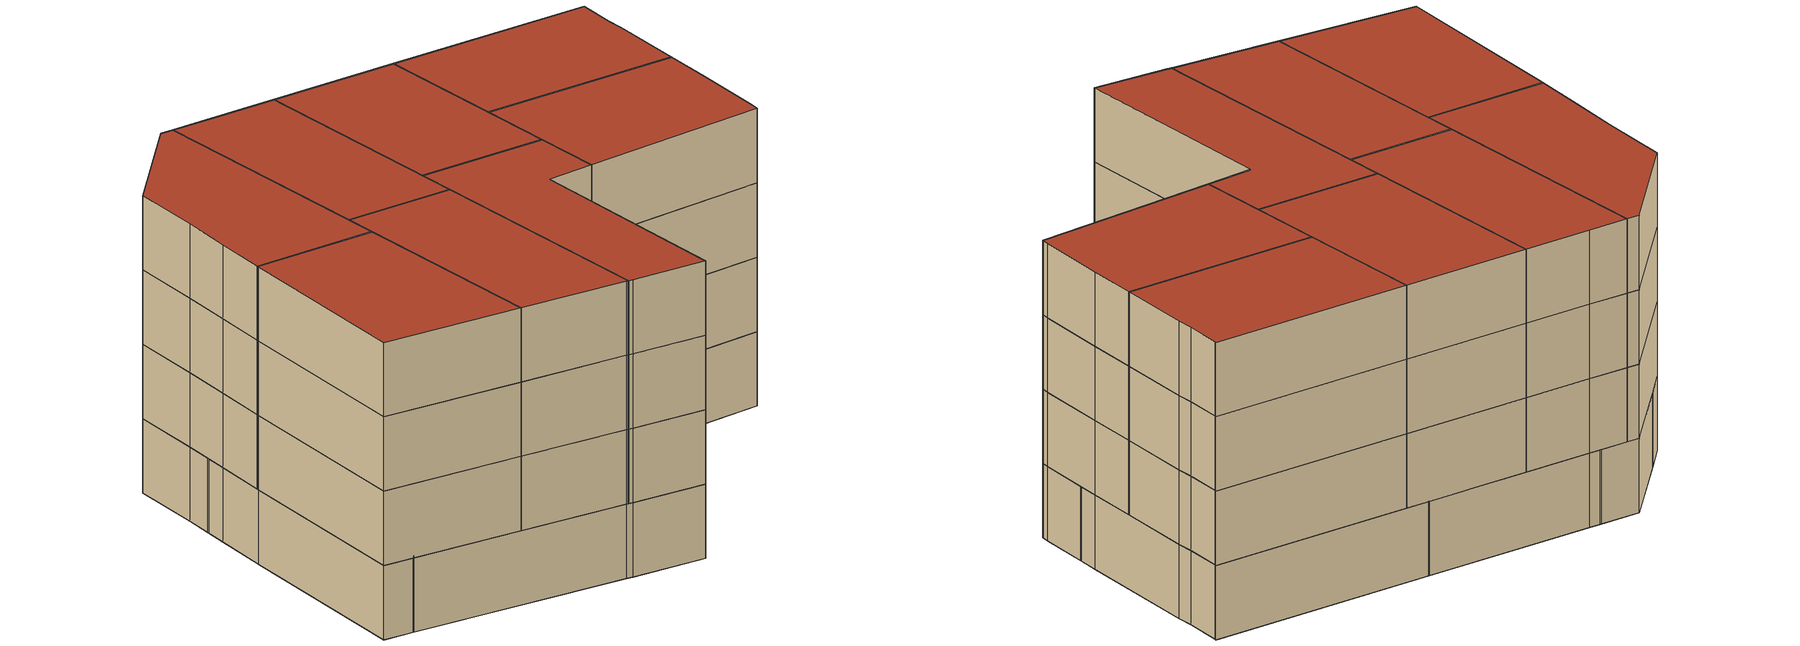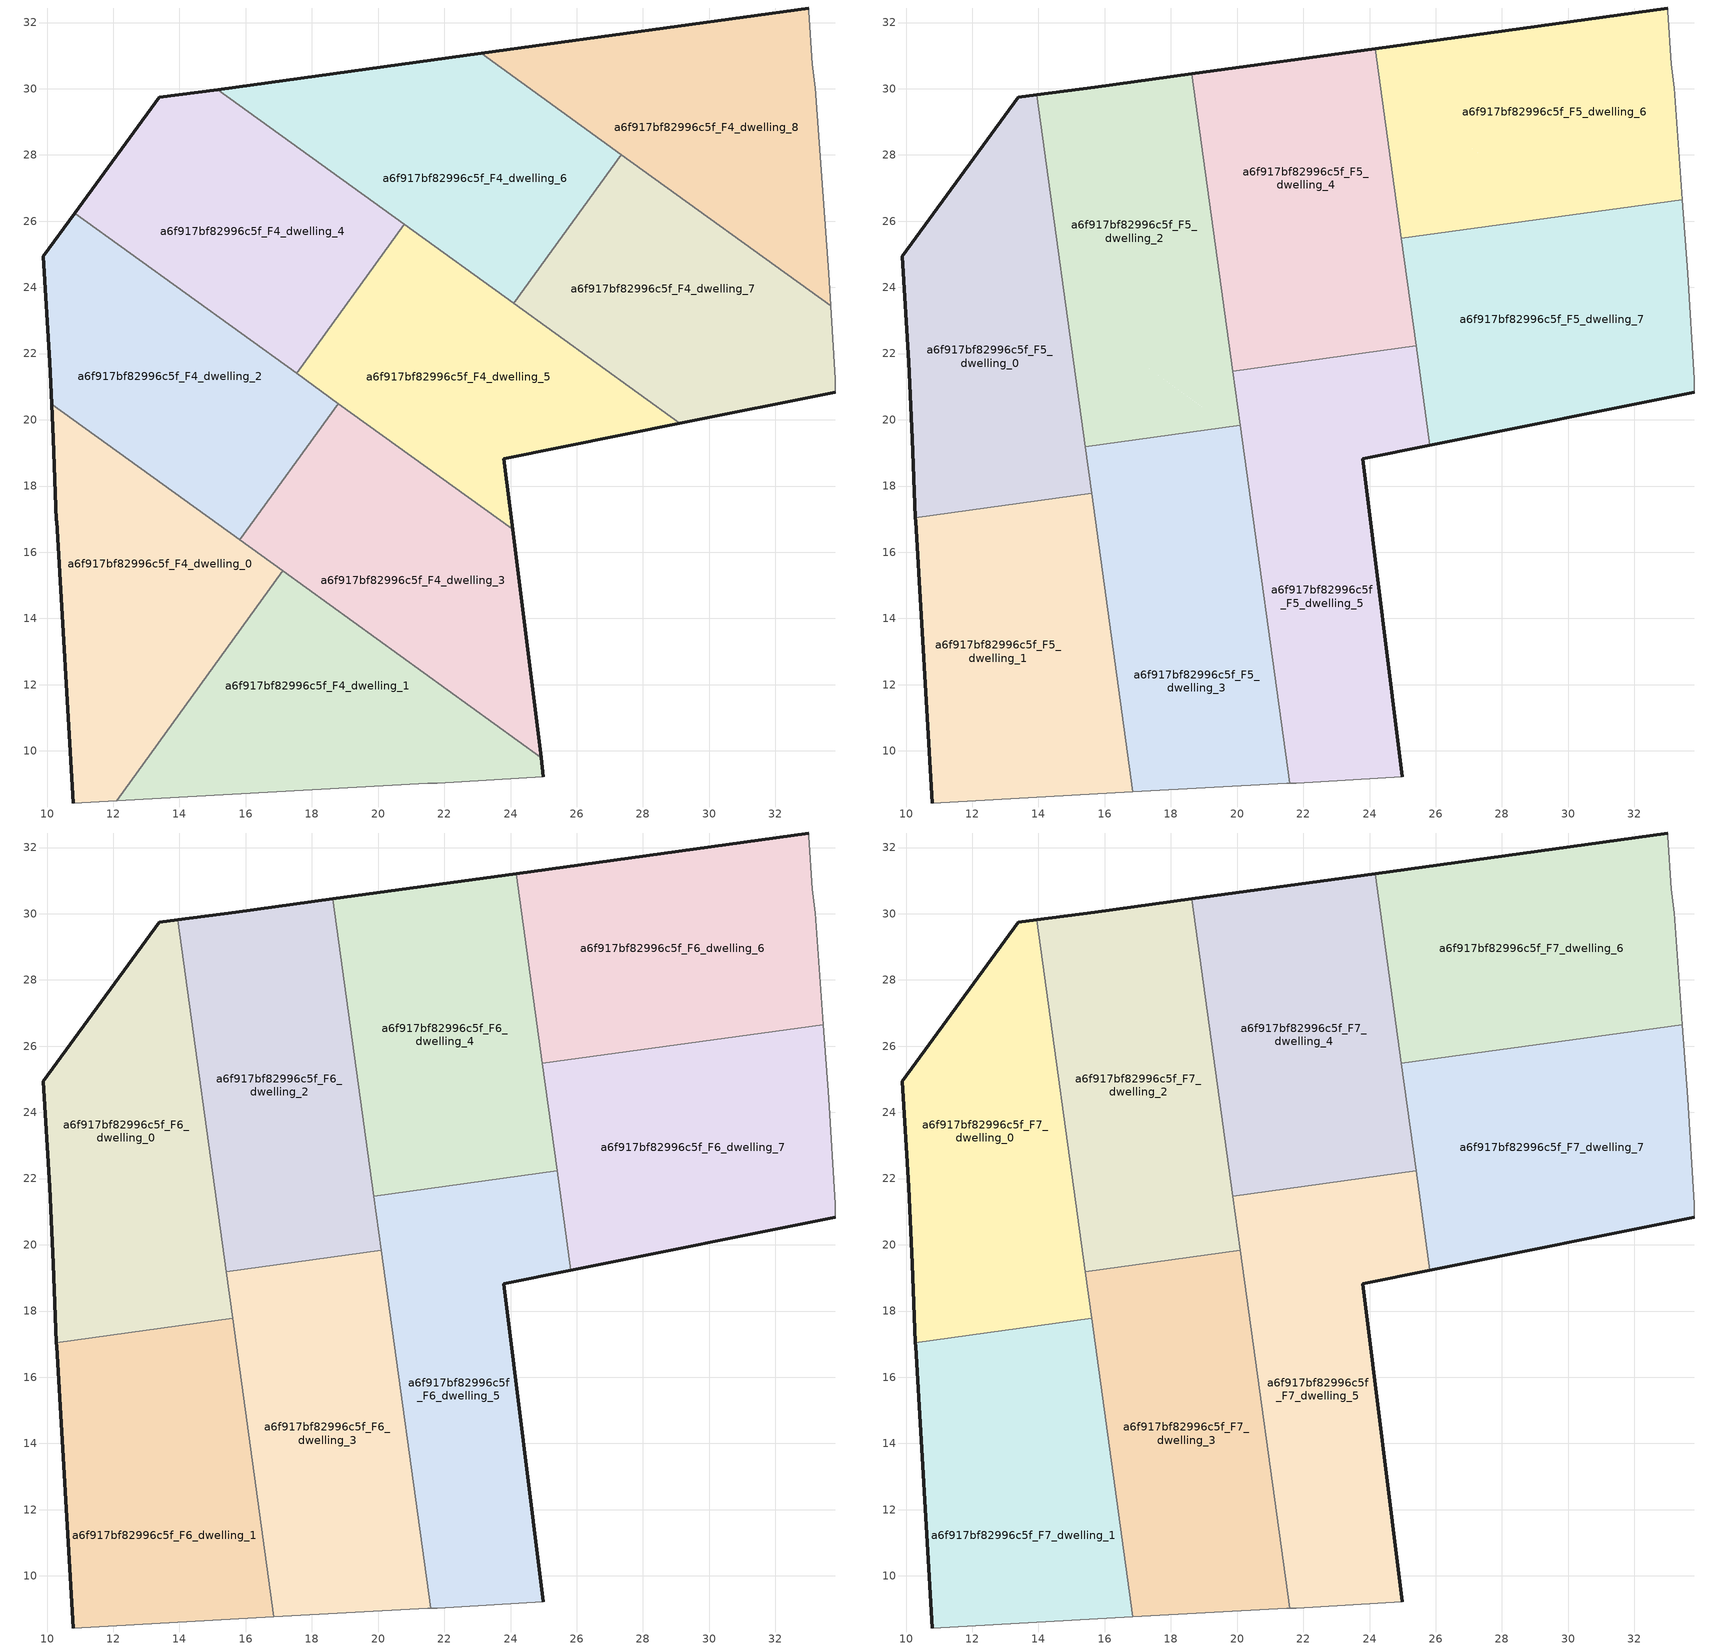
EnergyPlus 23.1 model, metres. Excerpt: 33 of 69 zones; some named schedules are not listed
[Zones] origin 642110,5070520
a6f917bf82996c5f_F4_dwelling_0
 floor to a6f917bf82996c5f_F3_dwelling_0 (EU_floor_Construction): 12.1,8.5 17.11,15.44 10.14,20.48 10.19,19.43 10.29,16.97 10.29,16.93 10.79,8.43 z12
 wall outside (EU_wall_Construction): 10.79,8.43 10.29,16.93 10.29,16.97 10.19,19.43 10.14,20.48 z12:15
 wall adiabatic (EU_wall_Construction): 12.1,8.5 10.79,8.43 z12:15
 wall to a6f917bf82996c5f_F4_dwelling_1 (EU_wall_Construction): 17.11,15.44 12.1,8.5 z12:15
 wall to a6f917bf82996c5f_F4_dwelling_2 (EU_wall_Construction): 10.14,20.48 15.83,16.37 z12:15
 wall to a6f917bf82996c5f_F4_dwelling_3 (EU_wall_Construction): 15.83,16.37 17.11,15.44 z12:15
a6f917bf82996c5f_F4_dwelling_1
 floor to a6f917bf82996c5f_F3_dwelling_1 (EU_floor_Construction): 24.99,9.22 24.92,9.8 17.11,15.44 12.1,8.5 21.49,9.02 21.79,9.02 z12
 wall outside (EU_wall_Construction): 24.92,9.8 24.99,9.22 z12:15
 wall adiabatic (EU_wall_Construction): 24.99,9.22 21.79,9.02 21.49,9.02 12.1,8.5 z12:15
 wall to a6f917bf82996c5f_F4_dwelling_3 (EU_wall_Construction): 17.11,15.44 24.92,9.8 z12:15
a6f917bf82996c5f_F4_dwelling_2
 floor to a6f917bf82996c5f_F3_dwelling_2 (EU_floor_Construction): 15.82,16.37 18.8,20.49 10.84,26.24 9.89,24.94 10.09,21.74 10.14,20.48 z12
 wall outside (EU_wall_Construction): 10.14,20.48 10.09,21.74 9.89,24.94 10.84,26.24 z12:15
 wall to a6f917bf82996c5f_F4_dwelling_3 (EU_wall_Construction): 18.8,20.49 15.82,16.37 z12:15
 wall to a6f917bf82996c5f_F4_dwelling_4 (EU_wall_Construction): 10.84,26.24 17.54,21.4 z12:15
 wall to a6f917bf82996c5f_F4_dwelling_5 (EU_wall_Construction): 17.54,21.4 18.8,20.49 z12:15
a6f917bf82996c5f_F4_dwelling_3
 floor to a6f917bf82996c5f_F3_dwelling_3 (EU_floor_Construction): 24.92,9.8 24.06,16.69 18.8,20.49 15.82,16.37 z12
 wall outside (EU_wall_Construction): 24.06,16.69 24.92,9.8 z12:15
 wall to a6f917bf82996c5f_F4_dwelling_5 (EU_wall_Construction): 18.8,20.49 24.06,16.69 z12:15
a6f917bf82996c5f_F4_dwelling_4
 floor to a6f917bf82996c5f_F3_dwelling_4 (EU_floor_Construction): 17.54,21.4 20.79,25.9 15.16,29.97 13.39,29.74 10.84,26.24 z12
 wall outside (EU_wall_Construction): 10.84,26.24 13.39,29.74 15.16,29.97 z12:15
 wall to a6f917bf82996c5f_F4_dwelling_5 (EU_wall_Construction): 20.79,25.9 17.54,21.4 z12:15
 wall to a6f917bf82996c5f_F4_dwelling_6 (EU_wall_Construction): 15.16,29.97 20.79,25.9 z12:15
a6f917bf82996c5f_F4_dwelling_5
 floor to a6f917bf82996c5f_F3_dwelling_5 (EU_floor_Construction): 29.11,19.89 20.79,25.9 17.54,21.4 24.06,16.69 23.8,18.83 z12
 wall outside (EU_wall_Construction): 29.11,19.89 23.8,18.83 24.06,16.69 z12:15
 wall to a6f917bf82996c5f_F4_dwelling_7 (EU_wall_Construction): 24.1,23.52 29.11,19.89 z12:15
 wall to a6f917bf82996c5f_F4_dwelling_6 (EU_wall_Construction): 20.79,25.9 24.1,23.52 z12:15
a6f917bf82996c5f_F4_dwelling_6
 floor to a6f917bf82996c5f_F3_dwelling_6 (EU_floor_Construction): 24.1,23.52 27.34,28.01 23.11,31.07 15.69,30.04 15.16,29.97 z12
 wall outside (EU_wall_Construction): 15.16,29.97 15.69,30.04 23.11,31.07 z12:15
 wall to a6f917bf82996c5f_F4_dwelling_7 (EU_wall_Construction): 27.34,28.01 24.1,23.52 z12:15
 wall to a6f917bf82996c5f_F4_dwelling_8 (EU_wall_Construction): 23.11,31.07 27.34,28.01 z12:15
a6f917bf82996c5f_F4_dwelling_7
 floor to a6f917bf82996c5f_F3_dwelling_7 (EU_floor_Construction): 33.81,20.83 33.81,21.23 33.67,23.44 27.34,28.01 24.1,23.52 29.11,19.89 z12
 wall outside (EU_wall_Construction): 33.81,20.83 29.11,19.89 z12:15
 wall adiabatic (EU_wall_Construction): 33.67,23.44 33.81,21.23 33.81,20.83 z12:15
 wall to a6f917bf82996c5f_F4_dwelling_8 (EU_wall_Construction): 27.34,28.01 33.67,23.44 z12:15
a6f917bf82996c5f_F4_dwelling_8
 floor to a6f917bf82996c5f_F3_dwelling_8 (EU_floor_Construction): 33.67,23.44 33.61,24.43 33.21,30.04 33.11,30.74 33.01,32.34 33.01,32.44 23.11,31.07 z12
 wall outside (EU_wall_Construction): 23.11,31.07 33.01,32.44 z12:15
 wall adiabatic (EU_wall_Construction): 33.01,32.44 33.01,32.34 33.11,30.74 33.21,30.04 33.61,24.43 33.67,23.44 z12:15
a6f917bf82996c5f_F5_dwelling_0
 floor to a6f917bf82996c5f_F4_dwelling_2 (EU_floor_Construction): 15.61,17.78 14.84,23.36 10.84,26.24 9.89,24.94 10.09,21.74 10.14,20.48 14.16,17.58 z15
 floor to a6f917bf82996c5f_F4_dwelling_0 (EU_floor_Construction): 14.16,17.58 10.14,20.48 10.19,19.43 10.28,17.04 z15
 floor to a6f917bf82996c5f_F4_dwelling_4 (EU_floor_Construction): 14.84,23.36 13.95,29.81 13.39,29.74 10.84,26.24 z15
 wall outside (EU_wall_Construction): 10.28,17.04 10.19,19.43 10.09,21.74 9.89,24.94 13.39,29.74 13.94,29.81 z15:18
 wall to a6f917bf82996c5f_F5_dwelling_1 (EU_wall_Construction): 15.61,17.78 10.28,17.04 z15:18
 wall to a6f917bf82996c5f_F5_dwelling_2 (EU_wall_Construction): 13.94,29.81 15.41,19.19 z15:18
 wall to a6f917bf82996c5f_F5_dwelling_3 (EU_wall_Construction): 15.41,19.19 15.61,17.78 z15:18
a6f917bf82996c5f_F5_dwelling_1
 floor to a6f917bf82996c5f_F4_dwelling_0 (EU_floor_Construction): 12.1,8.5 16.12,14.06 15.8,16.39 14.16,17.58 10.28,17.04 10.29,16.97 10.29,16.93 10.79,8.43 z15
 floor to a6f917bf82996c5f_F4_dwelling_1 (EU_floor_Construction): 16.85,8.76 16.12,14.06 12.1,8.5 z15
 floor to a6f917bf82996c5f_F4_dwelling_2 (EU_floor_Construction): 15.8,16.39 15.61,17.78 14.16,17.58 z15
 wall outside (EU_wall_Construction): 10.79,8.43 10.29,16.93 10.28,17.04 z15:18
 wall adiabatic (EU_wall_Construction): 16.85,8.76 10.79,8.43 z15:18
 wall to a6f917bf82996c5f_F5_dwelling_3 (EU_wall_Construction): 15.61,17.78 16.85,8.76 z15:18
a6f917bf82996c5f_F5_dwelling_2
 floor to a6f917bf82996c5f_F4_dwelling_4 (EU_floor_Construction): 17.54,21.4 19.5,24.12 19.09,27.13 15.16,29.97 13.95,29.81 14.84,23.36 z15
 floor to a6f917bf82996c5f_F4_dwelling_5 (EU_floor_Construction): 20.09,19.83 19.5,24.12 17.54,21.4 19.77,19.79 z15
 floor to a6f917bf82996c5f_F4_dwelling_6 (EU_floor_Construction): 19.09,27.14 18.63,30.45 15.69,30.04 15.16,29.97 z15
 floor to a6f917bf82996c5f_F4_dwelling_2 (EU_floor_Construction): 18.13,19.56 18.8,20.49 14.84,23.36 15.41,19.19 z15
 floor to a6f917bf82996c5f_F4_dwelling_3 (EU_floor_Construction): 19.77,19.79 18.8,20.49 18.13,19.56 z15
 wall outside (EU_wall_Construction): 13.94,29.81 15.69,30.04 18.63,30.45 z15:18
 wall to a6f917bf82996c5f_F5_dwelling_3 (EU_wall_Construction): 20.09,19.83 15.41,19.19 z15:18
 wall to a6f917bf82996c5f_F5_dwelling_4 (EU_wall_Construction): 18.63,30.45 19.87,21.47 z15:18
 wall to a6f917bf82996c5f_F5_dwelling_5 (EU_wall_Construction): 19.87,21.47 20.09,19.84 z15:18
a6f917bf82996c5f_F5_dwelling_3
 floor to a6f917bf82996c5f_F4_dwelling_1 (EU_floor_Construction): 21.58,9.02 21.1,12.56 17.11,15.44 16.12,14.06 16.85,8.76 21.49,9.02 z15
 floor to a6f917bf82996c5f_F4_dwelling_0 (EU_floor_Construction): 16.12,14.06 17.11,15.44 15.8,16.39 z15
 floor to a6f917bf82996c5f_F4_dwelling_3 (EU_floor_Construction): 21.1,12.56 20.14,19.53 19.77,19.79 18.13,19.56 15.83,16.37 z15
 floor to a6f917bf82996c5f_F4_dwelling_2 (EU_floor_Construction): 15.83,16.37 18.13,19.56 15.41,19.19 15.8,16.39 z15
 floor to a6f917bf82996c5f_F4_dwelling_5 (EU_floor_Construction): 20.14,19.53 20.09,19.83 19.77,19.79 z15
 wall adiabatic (EU_wall_Construction): 21.58,9.02 21.49,9.02 16.85,8.76 z15:18
 wall to a6f917bf82996c5f_F5_dwelling_5 (EU_wall_Construction): 20.09,19.83 21.58,9.02 z15:18
a6f917bf82996c5f_F5_dwelling_4
 floor to a6f917bf82996c5f_F4_dwelling_6 (EU_floor_Construction): 24.1,23.52 25.05,24.83 24.31,30.21 23.11,31.07 18.63,30.45 19.09,27.14 z15
 floor to a6f917bf82996c5f_F4_dwelling_5 (EU_floor_Construction): 25.41,22.24 25.35,22.61 20.79,25.9 19.5,24.12 19.87,21.47 z15
 floor to a6f917bf82996c5f_F4_dwelling_4 (EU_floor_Construction): 19.5,24.12 20.79,25.9 19.09,27.13 z15
 floor to a6f917bf82996c5f_F4_dwelling_8 (EU_floor_Construction): 24.3,30.21 24.17,31.21 23.11,31.07 z15
 floor to a6f917bf82996c5f_F4_dwelling_7 (EU_floor_Construction): 25.35,22.61 25.05,24.83 24.1,23.52 z15
 wall outside (EU_wall_Construction): 18.63,30.45 24.17,31.21 z15:18
 wall to a6f917bf82996c5f_F5_dwelling_5 (EU_wall_Construction): 25.41,22.24 19.87,21.47 z15:18
 wall to a6f917bf82996c5f_F5_dwelling_6 (EU_wall_Construction): 24.17,31.21 24.96,25.48 z15:18
 wall to a6f917bf82996c5f_F5_dwelling_7 (EU_wall_Construction): 24.96,25.48 25.41,22.24 z15:18
a6f917bf82996c5f_F5_dwelling_5
 floor to a6f917bf82996c5f_F4_dwelling_3 (EU_floor_Construction): 24.92,9.8 24.06,16.69 20.14,19.53 21.1,12.56 z15
 floor to a6f917bf82996c5f_F4_dwelling_1 (EU_floor_Construction): 24.99,9.22 24.92,9.8 21.1,12.56 21.58,9.02 21.79,9.02 z15
 floor to a6f917bf82996c5f_F4_dwelling_5 (EU_floor_Construction): 24.06,16.69 23.8,18.83 25.82,19.23 25.4,22.24 19.87,21.47 20.14,19.53 z15
 wall outside (EU_wall_Construction): 25.82,19.23 23.8,18.83 24.99,9.22 z15:18
 wall adiabatic (EU_wall_Construction): 24.99,9.22 21.79,9.02 21.58,9.02 z15:18
 wall to a6f917bf82996c5f_F5_dwelling_7 (EU_wall_Construction): 25.41,22.24 25.82,19.23 z15:18
a6f917bf82996c5f_F5_dwelling_6
 floor to a6f917bf82996c5f_F4_dwelling_8 (EU_floor_Construction): 33.45,26.65 33.21,30.04 33.11,30.74 33.01,32.34 33.01,32.44 24.17,31.21 24.3,30.21 29.9,26.16 z15
 floor to a6f917bf82996c5f_F4_dwelling_6 (EU_floor_Construction): 25.58,25.56 27.34,28.01 24.31,30.21 24.96,25.48 z15
 floor to a6f917bf82996c5f_F4_dwelling_7 (EU_floor_Construction): 29.9,26.16 27.34,28.01 25.58,25.56 z15
 wall outside (EU_wall_Construction): 24.17,31.21 33.01,32.44 z15:18
 wall adiabatic (EU_wall_Construction): 33.01,32.44 33.01,32.34 33.11,30.74 33.21,30.04 33.45,26.65 z15:18
 wall to a6f917bf82996c5f_F5_dwelling_7 (EU_wall_Construction): 33.45,26.65 24.96,25.48 z15:18
a6f917bf82996c5f_F5_dwelling_7
 floor to a6f917bf82996c5f_F4_dwelling_7 (EU_floor_Construction): 33.81,20.83 33.81,21.23 33.67,23.44 29.9,26.16 25.58,25.56 25.05,24.83 25.35,22.61 29.11,19.89 z15
 floor to a6f917bf82996c5f_F4_dwelling_8 (EU_floor_Construction): 33.67,23.44 33.61,24.43 33.45,26.65 29.9,26.16 z15
 floor to a6f917bf82996c5f_F4_dwelling_6 (EU_floor_Construction): 25.05,24.83 25.58,25.56 24.96,25.48 z15
 floor to a6f917bf82996c5f_F4_dwelling_5 (EU_floor_Construction): 29.11,19.89 25.35,22.61 25.82,19.23 z15
 wall outside (EU_wall_Construction): 33.81,20.83 25.82,19.23 z15:18
 wall adiabatic (EU_wall_Construction): 33.45,26.65 33.61,24.43 33.81,21.23 33.81,20.83 z15:18
a6f917bf82996c5f_F6_dwelling_0
 floor to a6f917bf82996c5f_F5_dwelling_0 (EU_floor_Construction): 15.61,17.78 13.94,29.81 13.39,29.74 9.89,24.94 10.09,21.74 10.19,19.43 10.28,17.04 z18
 wall outside (EU_wall_Construction): 10.28,17.04 10.19,19.43 10.09,21.74 9.89,24.94 13.39,29.74 13.94,29.81 z18:21
 wall to a6f917bf82996c5f_F6_dwelling_1 (EU_wall_Construction): 15.61,17.78 10.28,17.04 z18:21
 wall to a6f917bf82996c5f_F6_dwelling_2 (EU_wall_Construction): 13.94,29.81 15.41,19.19 z18:21
 wall to a6f917bf82996c5f_F6_dwelling_3 (EU_wall_Construction): 15.41,19.19 15.61,17.78 z18:21
a6f917bf82996c5f_F6_dwelling_1
 floor to a6f917bf82996c5f_F5_dwelling_1 (EU_floor_Construction): 16.85,8.76 15.61,17.78 10.28,17.04 10.29,16.93 10.79,8.43 z18
 wall outside (EU_wall_Construction): 10.79,8.43 10.29,16.93 10.28,17.04 z18:21
 wall adiabatic (EU_wall_Construction): 16.85,8.76 10.79,8.43 z18:21
 wall to a6f917bf82996c5f_F6_dwelling_3 (EU_wall_Construction): 15.61,17.78 16.85,8.76 z18:21
a6f917bf82996c5f_F6_dwelling_2
 floor to a6f917bf82996c5f_F5_dwelling_2 (EU_floor_Construction): 20.09,19.83 18.63,30.45 15.69,30.04 13.94,29.81 15.41,19.19 z18
 wall outside (EU_wall_Construction): 13.94,29.81 15.69,30.04 18.63,30.45 z18:21
 wall to a6f917bf82996c5f_F6_dwelling_3 (EU_wall_Construction): 20.09,19.83 15.41,19.19 z18:21
 wall to a6f917bf82996c5f_F6_dwelling_4 (EU_wall_Construction): 18.63,30.45 19.87,21.47 z18:21
 wall to a6f917bf82996c5f_F6_dwelling_5 (EU_wall_Construction): 19.87,21.47 20.09,19.84 z18:21
a6f917bf82996c5f_F6_dwelling_3
 floor to a6f917bf82996c5f_F5_dwelling_3 (EU_floor_Construction): 21.58,9.02 20.09,19.83 15.41,19.19 16.85,8.76 21.49,9.02 z18
 wall adiabatic (EU_wall_Construction): 21.58,9.02 21.49,9.02 16.85,8.76 z18:21
 wall to a6f917bf82996c5f_F6_dwelling_5 (EU_wall_Construction): 20.09,19.83 21.58,9.02 z18:21
a6f917bf82996c5f_F6_dwelling_4
 floor to a6f917bf82996c5f_F5_dwelling_4 (EU_floor_Construction): 25.41,22.24 24.17,31.21 18.63,30.45 19.87,21.47 z18
 wall outside (EU_wall_Construction): 18.63,30.45 24.17,31.21 z18:21
 wall to a6f917bf82996c5f_F6_dwelling_5 (EU_wall_Construction): 25.41,22.24 19.87,21.47 z18:21
 wall to a6f917bf82996c5f_F6_dwelling_6 (EU_wall_Construction): 24.17,31.21 24.96,25.48 z18:21
 wall to a6f917bf82996c5f_F6_dwelling_7 (EU_wall_Construction): 24.96,25.48 25.41,22.24 z18:21
a6f917bf82996c5f_F6_dwelling_5
 floor to a6f917bf82996c5f_F5_dwelling_5 (EU_floor_Construction): 24.99,9.22 23.8,18.83 25.82,19.23 25.41,22.24 19.87,21.47 21.58,9.02 21.79,9.02 z18
 wall outside (EU_wall_Construction): 25.82,19.23 23.8,18.83 24.99,9.22 z18:21
 wall adiabatic (EU_wall_Construction): 24.99,9.22 21.79,9.02 21.58,9.02 z18:21
 wall to a6f917bf82996c5f_F6_dwelling_7 (EU_wall_Construction): 25.41,22.24 25.82,19.23 z18:21
a6f917bf82996c5f_F6_dwelling_6
 floor to a6f917bf82996c5f_F5_dwelling_6 (EU_floor_Construction): 33.45,26.65 33.21,30.04 33.11,30.74 33.01,32.34 33.01,32.44 24.17,31.21 24.96,25.48 z18
 wall outside (EU_wall_Construction): 24.17,31.21 33.01,32.44 z18:21
 wall adiabatic (EU_wall_Construction): 33.01,32.44 33.01,32.34 33.11,30.74 33.21,30.04 33.45,26.65 z18:21
 wall to a6f917bf82996c5f_F6_dwelling_7 (EU_wall_Construction): 33.45,26.65 24.96,25.48 z18:21
a6f917bf82996c5f_F6_dwelling_7
 floor to a6f917bf82996c5f_F5_dwelling_7 (EU_floor_Construction): 33.81,20.83 33.81,21.23 33.61,24.43 33.45,26.65 24.96,25.48 25.82,19.23 z18
 wall outside (EU_wall_Construction): 33.81,20.83 25.82,19.23 z18:21
 wall adiabatic (EU_wall_Construction): 33.45,26.65 33.61,24.43 33.81,21.23 33.81,20.83 z18:21
a6f917bf82996c5f_F7_dwelling_0
 floor to a6f917bf82996c5f_F6_dwelling_0 (EU_floor_Construction): 15.61,17.78 13.94,29.81 13.39,29.74 9.89,24.94 10.09,21.74 10.19,19.43 10.28,17.04 z21
 wall outside (EU_wall_Construction): 10.28,17.04 10.19,19.43 10.09,21.74 9.89,24.94 13.39,29.74 13.94,29.81 z21:24
 wall to a6f917bf82996c5f_F7_dwelling_1 (EU_wall_Construction): 15.61,17.78 10.28,17.04 z21:24
 wall to a6f917bf82996c5f_F7_dwelling_2 (EU_wall_Construction): 13.94,29.81 15.41,19.19 z21:24
 wall to a6f917bf82996c5f_F7_dwelling_3 (EU_wall_Construction): 15.41,19.19 15.61,17.78 z21:24
 roof outside (EU_roof_Construction): 13.94,29.81 15.61,17.78 10.28,17.04 10.19,19.43 10.09,21.74 9.89,24.94 13.39,29.74 z24
a6f917bf82996c5f_F7_dwelling_1
 floor to a6f917bf82996c5f_F6_dwelling_1 (EU_floor_Construction): 16.85,8.76 15.61,17.78 10.28,17.04 10.29,16.93 10.79,8.43 z21
 wall outside (EU_wall_Construction): 10.79,8.43 10.29,16.93 10.28,17.04 z21:24
 wall adiabatic (EU_wall_Construction): 16.85,8.76 10.79,8.43 z21:24
 wall to a6f917bf82996c5f_F7_dwelling_3 (EU_wall_Construction): 15.61,17.78 16.85,8.76 z21:24
 roof outside (EU_roof_Construction): 15.61,17.78 16.85,8.76 10.79,8.43 10.29,16.93 10.28,17.04 z24
a6f917bf82996c5f_F7_dwelling_2
 floor to a6f917bf82996c5f_F6_dwelling_2 (EU_floor_Construction): 20.09,19.83 18.63,30.45 15.69,30.04 13.94,29.81 15.41,19.19 z21
 wall outside (EU_wall_Construction): 13.94,29.81 15.69,30.04 18.63,30.45 z21:24
 wall to a6f917bf82996c5f_F7_dwelling_3 (EU_wall_Construction): 20.09,19.83 15.41,19.19 z21:24
 wall to a6f917bf82996c5f_F7_dwelling_4 (EU_wall_Construction): 18.63,30.45 19.87,21.47 z21:24
 wall to a6f917bf82996c5f_F7_dwelling_5 (EU_wall_Construction): 19.87,21.47 20.09,19.84 z21:24
 roof outside (EU_roof_Construction): 18.63,30.45 20.09,19.83 15.41,19.19 13.94,29.81 15.69,30.04 z24
a6f917bf82996c5f_F7_dwelling_3
 floor to a6f917bf82996c5f_F6_dwelling_3 (EU_floor_Construction): 21.58,9.02 20.09,19.83 15.41,19.19 16.85,8.76 21.49,9.02 z21
 wall adiabatic (EU_wall_Construction): 21.58,9.02 21.49,9.02 16.85,8.76 z21:24
 wall to a6f917bf82996c5f_F7_dwelling_5 (EU_wall_Construction): 20.09,19.83 21.58,9.02 z21:24
 roof outside (EU_roof_Construction): 20.09,19.83 21.58,9.02 21.49,9.02 16.85,8.76 15.41,19.19 z24
a6f917bf82996c5f_F7_dwelling_4
 floor to a6f917bf82996c5f_F6_dwelling_4 (EU_floor_Construction): 25.41,22.24 24.17,31.21 18.63,30.45 19.87,21.47 z21
 wall outside (EU_wall_Construction): 18.63,30.45 24.17,31.21 z21:24
 wall to a6f917bf82996c5f_F7_dwelling_5 (EU_wall_Construction): 25.41,22.24 19.87,21.47 z21:24
 wall to a6f917bf82996c5f_F7_dwelling_6 (EU_wall_Construction): 24.17,31.21 24.96,25.48 z21:24
 wall to a6f917bf82996c5f_F7_dwelling_7 (EU_wall_Construction): 24.96,25.48 25.41,22.24 z21:24
 roof outside (EU_roof_Construction): 24.17,31.21 25.41,22.24 19.87,21.47 18.63,30.45 z24
a6f917bf82996c5f_F7_dwelling_5
 floor to a6f917bf82996c5f_F6_dwelling_5 (EU_floor_Construction): 24.99,9.22 23.8,18.83 25.82,19.23 25.41,22.24 19.87,21.47 21.58,9.02 21.79,9.02 z21
 wall outside (EU_wall_Construction): 25.82,19.23 23.8,18.83 24.99,9.22 z21:24
 wall adiabatic (EU_wall_Construction): 24.99,9.22 21.79,9.02 21.58,9.02 z21:24
 wall to a6f917bf82996c5f_F7_dwelling_7 (EU_wall_Construction): 25.41,22.24 25.82,19.23 z21:24
 roof outside (EU_roof_Construction): 25.41,22.24 25.82,19.23 23.8,18.83 24.99,9.22 21.79,9.02 21.58,9.02 19.87,21.47 z24
a6f917bf82996c5f_F7_dwelling_6
 floor to a6f917bf82996c5f_F6_dwelling_6 (EU_floor_Construction): 33.45,26.65 33.21,30.04 33.11,30.74 33.01,32.34 33.01,32.44 24.17,31.21 24.96,25.48 z21
 wall outside (EU_wall_Construction): 24.17,31.21 33.01,32.44 z21:24
 wall adiabatic (EU_wall_Construction): 33.01,32.44 33.01,32.34 33.11,30.74 33.21,30.04 33.45,26.65 z21:24
 wall to a6f917bf82996c5f_F7_dwelling_7 (EU_wall_Construction): 33.45,26.65 24.96,25.48 z21:24
 roof outside (EU_roof_Construction): 33.01,32.44 33.01,32.34 33.11,30.74 33.21,30.04 33.45,26.65 24.96,25.48 24.17,31.21 z24
a6f917bf82996c5f_F7_dwelling_7
 floor to a6f917bf82996c5f_F6_dwelling_7 (EU_floor_Construction): 33.81,20.83 33.81,21.23 33.61,24.43 33.45,26.65 24.96,25.48 25.82,19.23 z21
 wall outside (EU_wall_Construction): 33.81,20.83 25.82,19.23 z21:24
 wall adiabatic (EU_wall_Construction): 33.45,26.65 33.61,24.43 33.81,21.23 33.81,20.83 z21:24
 roof outside (EU_roof_Construction): 33.45,26.65 33.61,24.43 33.81,21.23 33.81,20.83 25.82,19.23 24.96,25.48 z24
[Building]
EU S2 Campaign: North Axis=0; Terrain=City; Solar Distribution=FullExterior
[Site:Location]
Lyon-Bron: Latitude=45.75; Longitude=5; Time Zone=1; Elevation=198
[SizingPeriod:WeatherFileDays]
AnnualSizingPeriod: Begin Month=1; Begin Day of Month=1; End Month=12; End Day of Month=31; Day of Week for Start Day=Monday; Use Weather File Daylight Saving Period=No; Use Weather File Rain and Snow Indicators=No
[MATERIAL]
EU_InternalMass_Material: Roughness=MediumRough; Thickness=0.1; Conductivity=1; Density=1800; Specific Heat=900; Thermal Absorptance=0.9; Solar Absorptance=0.7; Visible Absorptance=0.7
[MATERIAL:NOMASS] Roughness=MediumRough; Thermal Absorptance=0.9; Solar Absorptance=0.7; Visible Absorptance=0.7
Name | Thermal Resistance
EU_wall_NoMass | 1.97775
EU_roof_NoMass | 1.81626
EU_floor_NoMass | 1.84812
[CONSTRUCTION]
EU_wall_Construction: EU_wall_NoMass
EU_roof_Construction: EU_roof_NoMass
EU_floor_Construction: EU_floor_NoMass
EU_InternalMass_Construction: EU_InternalMass_Material
[ZONE] Type=1; Multiplier=1; Ceiling Height=autocalculate; Floor Area=autocalculate; Part of Total Floor Area=Yes
Name | Volume
a6f917bf82996c5f_F4_dwelling_0 | 135.089
a6f917bf82996c5f_F5_dwelling_0; a6f917bf82996c5f_F6_dwelling_0; a6f917bf82996c5f_F7_dwelling_0 | 151.969
a6f917bf82996c5f_F4_dwelling_1 | 135.078
a6f917bf82996c5f_F5_dwelling_1; a6f917bf82996c5f_F6_dwelling_1; a6f917bf82996c5f_F7_dwelling_1 | 151.966
a6f917bf82996c5f_F4_dwelling_2 | 135.057
a6f917bf82996c5f_F5_dwelling_2; a6f917bf82996c5f_F6_dwelling_2; a6f917bf82996c5f_F7_dwelling_2 | 151.931
a6f917bf82996c5f_F4_dwelling_3; a6f917bf82996c5f_F4_dwelling_8 | 135.07
a6f917bf82996c5f_F5_dwelling_3; a6f917bf82996c5f_F6_dwelling_3; a6f917bf82996c5f_F7_dwelling_3 | 151.941
a6f917bf82996c5f_F4_dwelling_4 | 135.064
a6f917bf82996c5f_F5_dwelling_4; a6f917bf82996c5f_F6_dwelling_4; a6f917bf82996c5f_F7_dwelling_4 | 151.95
a6f917bf82996c5f_F4_dwelling_5 | 135.063
a6f917bf82996c5f_F5_dwelling_5; a6f917bf82996c5f_F6_dwelling_5; a6f917bf82996c5f_F7_dwelling_5 | 151.958
a6f917bf82996c5f_F4_dwelling_6 | 135.075
a6f917bf82996c5f_F5_dwelling_6; a6f917bf82996c5f_F6_dwelling_6; a6f917bf82996c5f_F7_dwelling_6 | 151.97
a6f917bf82996c5f_F4_dwelling_7 | 135.065
a6f917bf82996c5f_F5_dwelling_7; a6f917bf82996c5f_F6_dwelling_7; a6f917bf82996c5f_F7_dwelling_7 | 151.961
[INTERNALMASS] Construction=EU_InternalMass_Construction
Name | Zone or ZoneList | Surface Area
a6f917bf82996c5f_F4_dwelling_0_EU_InternalMass | a6f917bf82996c5f_F4_dwelling_0 | 45.0292
a6f917bf82996c5f_F4_dwelling_1_EU_InternalMass | a6f917bf82996c5f_F4_dwelling_1 | 45.0256
a6f917bf82996c5f_F4_dwelling_2_EU_InternalMass | a6f917bf82996c5f_F4_dwelling_2 | 45.0197
a6f917bf82996c5f_F4_dwelling_3_EU_InternalMass | a6f917bf82996c5f_F4_dwelling_3 | 45.0231
a6f917bf82996c5f_F4_dwelling_4_EU_InternalMass | a6f917bf82996c5f_F4_dwelling_4 | 45.0202
a6f917bf82996c5f_F4_dwelling_5_EU_InternalMass | a6f917bf82996c5f_F4_dwelling_5 | 45.0201
a6f917bf82996c5f_F4_dwelling_6_EU_InternalMass | a6f917bf82996c5f_F4_dwelling_6 | 45.0237
a6f917bf82996c5f_F4_dwelling_7_EU_InternalMass | a6f917bf82996c5f_F4_dwelling_7 | 45.0224
a6f917bf82996c5f_F4_dwelling_8_EU_InternalMass | a6f917bf82996c5f_F4_dwelling_8 | 45.0229
a6f917bf82996c5f_F5_dwelling_0_EU_InternalMass | a6f917bf82996c5f_F5_dwelling_0 | 50.6552
a6f917bf82996c5f_F5_dwelling_1_EU_InternalMass | a6f917bf82996c5f_F5_dwelling_1 | 50.6547
a6f917bf82996c5f_F5_dwelling_2_EU_InternalMass | a6f917bf82996c5f_F5_dwelling_2 | 50.6448
a6f917bf82996c5f_F5_dwelling_3_EU_InternalMass | a6f917bf82996c5f_F5_dwelling_3 | 50.6486
a6f917bf82996c5f_F5_dwelling_4_EU_InternalMass | a6f917bf82996c5f_F5_dwelling_4 | 50.6503
a6f917bf82996c5f_F5_dwelling_5_EU_InternalMass | a6f917bf82996c5f_F5_dwelling_5 | 50.6526
a6f917bf82996c5f_F5_dwelling_6_EU_InternalMass | a6f917bf82996c5f_F5_dwelling_6 | 50.6549
a6f917bf82996c5f_F5_dwelling_7_EU_InternalMass | a6f917bf82996c5f_F5_dwelling_7 | 50.6523
a6f917bf82996c5f_F6_dwelling_0_EU_InternalMass | a6f917bf82996c5f_F6_dwelling_0 | 50.6552
a6f917bf82996c5f_F6_dwelling_1_EU_InternalMass | a6f917bf82996c5f_F6_dwelling_1 | 50.6547
a6f917bf82996c5f_F6_dwelling_2_EU_InternalMass | a6f917bf82996c5f_F6_dwelling_2 | 50.6448
a6f917bf82996c5f_F6_dwelling_3_EU_InternalMass | a6f917bf82996c5f_F6_dwelling_3 | 50.6486
a6f917bf82996c5f_F6_dwelling_4_EU_InternalMass | a6f917bf82996c5f_F6_dwelling_4 | 50.6503
a6f917bf82996c5f_F6_dwelling_5_EU_InternalMass | a6f917bf82996c5f_F6_dwelling_5 | 50.6526
a6f917bf82996c5f_F6_dwelling_6_EU_InternalMass | a6f917bf82996c5f_F6_dwelling_6 | 50.6549
a6f917bf82996c5f_F6_dwelling_7_EU_InternalMass | a6f917bf82996c5f_F6_dwelling_7 | 50.6523
a6f917bf82996c5f_F7_dwelling_0_EU_InternalMass | a6f917bf82996c5f_F7_dwelling_0 | 50.6552
a6f917bf82996c5f_F7_dwelling_1_EU_InternalMass | a6f917bf82996c5f_F7_dwelling_1 | 50.6547
a6f917bf82996c5f_F7_dwelling_2_EU_InternalMass | a6f917bf82996c5f_F7_dwelling_2 | 50.6448
a6f917bf82996c5f_F7_dwelling_3_EU_InternalMass | a6f917bf82996c5f_F7_dwelling_3 | 50.6486
a6f917bf82996c5f_F7_dwelling_4_EU_InternalMass | a6f917bf82996c5f_F7_dwelling_4 | 50.6503
a6f917bf82996c5f_F7_dwelling_5_EU_InternalMass | a6f917bf82996c5f_F7_dwelling_5 | 50.6526
a6f917bf82996c5f_F7_dwelling_6_EU_InternalMass | a6f917bf82996c5f_F7_dwelling_6 | 50.6549
a6f917bf82996c5f_F7_dwelling_7_EU_InternalMass | a6f917bf82996c5f_F7_dwelling_7 | 50.6523
[OTHEREQUIPMENT] Fuel Type=Electricity; Design Level Calculation Method=Watts/Area; Power per Zone Floor Area=1; Fraction Latent=0; Fraction Radiant=0; Fraction Lost=0; Carbon Dioxide Generation Rate=0; EndUse Subcategory=EU_Step8_InternalGains
Name | Zone or ZoneList or Space or SpaceList | Schedule
EU_Step8_InternalGain_a6f917bf82996c5f_F4_dwelling_0_f000 | a6f917bf82996c5f_F4_dwelling_0 | EU_Step8_GainSchedule_a6f917bf82996c5f_F4_dwelling_0_f000
EU_Step8_InternalGain_a6f917bf82996c5f_F4_dwelling_1_f000 | a6f917bf82996c5f_F4_dwelling_1 | EU_Step8_GainSchedule_a6f917bf82996c5f_F4_dwelling_1_f000
EU_Step8_InternalGain_a6f917bf82996c5f_F4_dwelling_2_f000 | a6f917bf82996c5f_F4_dwelling_2 | EU_Step8_GainSchedule_a6f917bf82996c5f_F4_dwelling_2_f000
EU_Step8_InternalGain_a6f917bf82996c5f_F4_dwelling_3_f000 | a6f917bf82996c5f_F4_dwelling_3 | EU_Step8_GainSchedule_a6f917bf82996c5f_F4_dwelling_3_f000
EU_Step8_InternalGain_a6f917bf82996c5f_F4_dwelling_4_f000 | a6f917bf82996c5f_F4_dwelling_4 | EU_Step8_GainSchedule_a6f917bf82996c5f_F4_dwelling_4_f000
EU_Step8_InternalGain_a6f917bf82996c5f_F4_dwelling_5_f000 | a6f917bf82996c5f_F4_dwelling_5 | EU_Step8_GainSchedule_a6f917bf82996c5f_F4_dwelling_5_f000
EU_Step8_InternalGain_a6f917bf82996c5f_F4_dwelling_6_f000 | a6f917bf82996c5f_F4_dwelling_6 | EU_Step8_GainSchedule_a6f917bf82996c5f_F4_dwelling_6_f000
EU_Step8_InternalGain_a6f917bf82996c5f_F4_dwelling_7_f000 | a6f917bf82996c5f_F4_dwelling_7 | EU_Step8_GainSchedule_a6f917bf82996c5f_F4_dwelling_7_f000
EU_Step8_InternalGain_a6f917bf82996c5f_F4_dwelling_8_f000 | a6f917bf82996c5f_F4_dwelling_8 | EU_Step8_GainSchedule_a6f917bf82996c5f_F4_dwelling_8_f000
EU_Step8_InternalGain_a6f917bf82996c5f_F5_dwelling_0_f000 | a6f917bf82996c5f_F5_dwelling_0 | EU_Step8_GainSchedule_a6f917bf82996c5f_F5_dwelling_0_f000
EU_Step8_InternalGain_a6f917bf82996c5f_F5_dwelling_1_f000 | a6f917bf82996c5f_F5_dwelling_1 | EU_Step8_GainSchedule_a6f917bf82996c5f_F5_dwelling_1_f000
EU_Step8_InternalGain_a6f917bf82996c5f_F5_dwelling_2_f000 | a6f917bf82996c5f_F5_dwelling_2 | EU_Step8_GainSchedule_a6f917bf82996c5f_F5_dwelling_2_f000
EU_Step8_InternalGain_a6f917bf82996c5f_F5_dwelling_3_f000 | a6f917bf82996c5f_F5_dwelling_3 | EU_Step8_GainSchedule_a6f917bf82996c5f_F5_dwelling_3_f000
EU_Step8_InternalGain_a6f917bf82996c5f_F5_dwelling_4_f000 | a6f917bf82996c5f_F5_dwelling_4 | EU_Step8_GainSchedule_a6f917bf82996c5f_F5_dwelling_4_f000
EU_Step8_InternalGain_a6f917bf82996c5f_F5_dwelling_5_f000 | a6f917bf82996c5f_F5_dwelling_5 | EU_Step8_GainSchedule_a6f917bf82996c5f_F5_dwelling_5_f000
EU_Step8_InternalGain_a6f917bf82996c5f_F5_dwelling_6_f000 | a6f917bf82996c5f_F5_dwelling_6 | EU_Step8_GainSchedule_a6f917bf82996c5f_F5_dwelling_6_f000
EU_Step8_InternalGain_a6f917bf82996c5f_F5_dwelling_7_f000 | a6f917bf82996c5f_F5_dwelling_7 | EU_Step8_GainSchedule_a6f917bf82996c5f_F5_dwelling_7_f000
EU_Step8_InternalGain_a6f917bf82996c5f_F6_dwelling_0_f000 | a6f917bf82996c5f_F6_dwelling_0 | EU_Step8_GainSchedule_a6f917bf82996c5f_F6_dwelling_0_f000
EU_Step8_InternalGain_a6f917bf82996c5f_F6_dwelling_1_f000 | a6f917bf82996c5f_F6_dwelling_1 | EU_Step8_GainSchedule_a6f917bf82996c5f_F6_dwelling_1_f000
EU_Step8_InternalGain_a6f917bf82996c5f_F6_dwelling_2_f000 | a6f917bf82996c5f_F6_dwelling_2 | EU_Step8_GainSchedule_a6f917bf82996c5f_F6_dwelling_2_f000
EU_Step8_InternalGain_a6f917bf82996c5f_F6_dwelling_3_f000 | a6f917bf82996c5f_F6_dwelling_3 | EU_Step8_GainSchedule_a6f917bf82996c5f_F6_dwelling_3_f000
EU_Step8_InternalGain_a6f917bf82996c5f_F6_dwelling_4_f000 | a6f917bf82996c5f_F6_dwelling_4 | EU_Step8_GainSchedule_a6f917bf82996c5f_F6_dwelling_4_f000
EU_Step8_InternalGain_a6f917bf82996c5f_F6_dwelling_5_f000 | a6f917bf82996c5f_F6_dwelling_5 | EU_Step8_GainSchedule_a6f917bf82996c5f_F6_dwelling_5_f000
EU_Step8_InternalGain_a6f917bf82996c5f_F6_dwelling_6_f000 | a6f917bf82996c5f_F6_dwelling_6 | EU_Step8_GainSchedule_a6f917bf82996c5f_F6_dwelling_6_f000
EU_Step8_InternalGain_a6f917bf82996c5f_F6_dwelling_7_f000 | a6f917bf82996c5f_F6_dwelling_7 | EU_Step8_GainSchedule_a6f917bf82996c5f_F6_dwelling_7_f000
EU_Step8_InternalGain_a6f917bf82996c5f_F7_dwelling_0_f000 | a6f917bf82996c5f_F7_dwelling_0 | EU_Step8_GainSchedule_a6f917bf82996c5f_F7_dwelling_0_f000
EU_Step8_InternalGain_a6f917bf82996c5f_F7_dwelling_1_f000 | a6f917bf82996c5f_F7_dwelling_1 | EU_Step8_GainSchedule_a6f917bf82996c5f_F7_dwelling_1_f000
EU_Step8_InternalGain_a6f917bf82996c5f_F7_dwelling_2_f000 | a6f917bf82996c5f_F7_dwelling_2 | EU_Step8_GainSchedule_a6f917bf82996c5f_F7_dwelling_2_f000
EU_Step8_InternalGain_a6f917bf82996c5f_F7_dwelling_3_f000 | a6f917bf82996c5f_F7_dwelling_3 | EU_Step8_GainSchedule_a6f917bf82996c5f_F7_dwelling_3_f000
EU_Step8_InternalGain_a6f917bf82996c5f_F7_dwelling_4_f000 | a6f917bf82996c5f_F7_dwelling_4 | EU_Step8_GainSchedule_a6f917bf82996c5f_F7_dwelling_4_f000
EU_Step8_InternalGain_a6f917bf82996c5f_F7_dwelling_5_f000 | a6f917bf82996c5f_F7_dwelling_5 | EU_Step8_GainSchedule_a6f917bf82996c5f_F7_dwelling_5_f000
EU_Step8_InternalGain_a6f917bf82996c5f_F7_dwelling_6_f000 | a6f917bf82996c5f_F7_dwelling_6 | EU_Step8_GainSchedule_a6f917bf82996c5f_F7_dwelling_6_f000
EU_Step8_InternalGain_a6f917bf82996c5f_F7_dwelling_7_f000 | a6f917bf82996c5f_F7_dwelling_7 | EU_Step8_GainSchedule_a6f917bf82996c5f_F7_dwelling_7_f000
[ZONEVENTILATION:DESIGNFLOWRATE] Schedule=EU_AlwaysOn; Design Flow Rate Calculation Method=AirChanges/Hour; Air Changes per Hour=0.759424; Ventilation Type=Natural; Fan Pressure Rise=0; Fan Total Efficiency=1; Constant Term Coefficient=1; Temperature Term Coefficient=0; Velocity Term Coefficient=0; Velocity Squared Term Coefficient=0; Minimum Indoor Temperature=-100; Maximum Indoor Temperature=100; Delta Temperature=-100; Minimum Outdoor Temperature=-100; Maximum Outdoor Temperature=100; Maximum Wind Speed=40
Name | Zone or ZoneList or Space or SpaceList
EU_ConstantAir_a6f917bf82996c5f_F4_dwelling_0 | a6f917bf82996c5f_F4_dwelling_0
EU_ConstantAir_a6f917bf82996c5f_F4_dwelling_1 | a6f917bf82996c5f_F4_dwelling_1
EU_ConstantAir_a6f917bf82996c5f_F4_dwelling_2 | a6f917bf82996c5f_F4_dwelling_2
EU_ConstantAir_a6f917bf82996c5f_F4_dwelling_3 | a6f917bf82996c5f_F4_dwelling_3
EU_ConstantAir_a6f917bf82996c5f_F4_dwelling_4 | a6f917bf82996c5f_F4_dwelling_4
EU_ConstantAir_a6f917bf82996c5f_F4_dwelling_5 | a6f917bf82996c5f_F4_dwelling_5
EU_ConstantAir_a6f917bf82996c5f_F4_dwelling_6 | a6f917bf82996c5f_F4_dwelling_6
EU_ConstantAir_a6f917bf82996c5f_F4_dwelling_7 | a6f917bf82996c5f_F4_dwelling_7
EU_ConstantAir_a6f917bf82996c5f_F4_dwelling_8 | a6f917bf82996c5f_F4_dwelling_8
EU_ConstantAir_a6f917bf82996c5f_F5_dwelling_0 | a6f917bf82996c5f_F5_dwelling_0
EU_ConstantAir_a6f917bf82996c5f_F5_dwelling_1 | a6f917bf82996c5f_F5_dwelling_1
EU_ConstantAir_a6f917bf82996c5f_F5_dwelling_2 | a6f917bf82996c5f_F5_dwelling_2
EU_ConstantAir_a6f917bf82996c5f_F5_dwelling_3 | a6f917bf82996c5f_F5_dwelling_3
EU_ConstantAir_a6f917bf82996c5f_F5_dwelling_4 | a6f917bf82996c5f_F5_dwelling_4
EU_ConstantAir_a6f917bf82996c5f_F5_dwelling_5 | a6f917bf82996c5f_F5_dwelling_5
EU_ConstantAir_a6f917bf82996c5f_F5_dwelling_6 | a6f917bf82996c5f_F5_dwelling_6
EU_ConstantAir_a6f917bf82996c5f_F5_dwelling_7 | a6f917bf82996c5f_F5_dwelling_7
EU_ConstantAir_a6f917bf82996c5f_F6_dwelling_0 | a6f917bf82996c5f_F6_dwelling_0
EU_ConstantAir_a6f917bf82996c5f_F6_dwelling_1 | a6f917bf82996c5f_F6_dwelling_1
EU_ConstantAir_a6f917bf82996c5f_F6_dwelling_2 | a6f917bf82996c5f_F6_dwelling_2
EU_ConstantAir_a6f917bf82996c5f_F6_dwelling_3 | a6f917bf82996c5f_F6_dwelling_3
EU_ConstantAir_a6f917bf82996c5f_F6_dwelling_4 | a6f917bf82996c5f_F6_dwelling_4
EU_ConstantAir_a6f917bf82996c5f_F6_dwelling_5 | a6f917bf82996c5f_F6_dwelling_5
EU_ConstantAir_a6f917bf82996c5f_F6_dwelling_6 | a6f917bf82996c5f_F6_dwelling_6
EU_ConstantAir_a6f917bf82996c5f_F6_dwelling_7 | a6f917bf82996c5f_F6_dwelling_7
EU_ConstantAir_a6f917bf82996c5f_F7_dwelling_0 | a6f917bf82996c5f_F7_dwelling_0
EU_ConstantAir_a6f917bf82996c5f_F7_dwelling_1 | a6f917bf82996c5f_F7_dwelling_1
EU_ConstantAir_a6f917bf82996c5f_F7_dwelling_2 | a6f917bf82996c5f_F7_dwelling_2
EU_ConstantAir_a6f917bf82996c5f_F7_dwelling_3 | a6f917bf82996c5f_F7_dwelling_3
EU_ConstantAir_a6f917bf82996c5f_F7_dwelling_4 | a6f917bf82996c5f_F7_dwelling_4
EU_ConstantAir_a6f917bf82996c5f_F7_dwelling_5 | a6f917bf82996c5f_F7_dwelling_5
EU_ConstantAir_a6f917bf82996c5f_F7_dwelling_6 | a6f917bf82996c5f_F7_dwelling_6
EU_ConstantAir_a6f917bf82996c5f_F7_dwelling_7 | a6f917bf82996c5f_F7_dwelling_7
[HVACTEMPLATE:ZONE:IDEALLOADSAIRSYSTEM] System Availability Schedule=EU_AlwaysOn; Maximum Heating Supply Air Temperature=50; Minimum Cooling Supply Air Temperature=13; Maximum Heating Supply Air Humidity Ratio=0.0156; Minimum Cooling Supply Air Humidity Ratio=0.0077; Heating Limit=NoLimit; Cooling Limit=NoLimit; Heating Availability Schedule=EU_AlwaysOn; Cooling Availability Schedule=EU_CoolingOff; Dehumidification Control Type=ConstantSensibleHeatRatio; Cooling Sensible Heat Ratio=0.7; Dehumidification Setpoint=60; Humidification Control Type=None; Humidification Setpoint=30; Outdoor Air Method=None; Outdoor Air Flow Rate per Person=0.00944; Outdoor Air Flow Rate per Zone Floor Area=0; Outdoor Air Flow Rate per Zone=0; Demand Controlled Ventilation Type=None; Outdoor Air Economizer Type=NoEconomizer; Heat Recovery Type=None; Sensible Heat Recovery Effectiveness=0.7; Latent Heat Recovery Effectiveness=0.65
Name | Template Thermostat
a6f917bf82996c5f_F4_dwelling_0 | EU_HeatOnly_a6f917bf82996c5f_F4_dwelling_0
a6f917bf82996c5f_F4_dwelling_1 | EU_HeatOnly_a6f917bf82996c5f_F4_dwelling_1
a6f917bf82996c5f_F4_dwelling_2 | EU_HeatOnly_a6f917bf82996c5f_F4_dwelling_2
a6f917bf82996c5f_F4_dwelling_3 | EU_HeatOnly_a6f917bf82996c5f_F4_dwelling_3
a6f917bf82996c5f_F4_dwelling_4 | EU_HeatOnly_a6f917bf82996c5f_F4_dwelling_4
a6f917bf82996c5f_F4_dwelling_5 | EU_HeatOnly_a6f917bf82996c5f_F4_dwelling_5
a6f917bf82996c5f_F4_dwelling_6 | EU_HeatOnly_a6f917bf82996c5f_F4_dwelling_6
a6f917bf82996c5f_F4_dwelling_7 | EU_HeatOnly_a6f917bf82996c5f_F4_dwelling_7
a6f917bf82996c5f_F4_dwelling_8 | EU_HeatOnly_a6f917bf82996c5f_F4_dwelling_8
a6f917bf82996c5f_F5_dwelling_0 | EU_HeatOnly_a6f917bf82996c5f_F5_dwelling_0
a6f917bf82996c5f_F5_dwelling_1 | EU_HeatOnly_a6f917bf82996c5f_F5_dwelling_1
a6f917bf82996c5f_F5_dwelling_2 | EU_HeatOnly_a6f917bf82996c5f_F5_dwelling_2
a6f917bf82996c5f_F5_dwelling_3 | EU_HeatOnly_a6f917bf82996c5f_F5_dwelling_3
a6f917bf82996c5f_F5_dwelling_4 | EU_HeatOnly_a6f917bf82996c5f_F5_dwelling_4
a6f917bf82996c5f_F5_dwelling_5 | EU_HeatOnly_a6f917bf82996c5f_F5_dwelling_5
a6f917bf82996c5f_F5_dwelling_6 | EU_HeatOnly_a6f917bf82996c5f_F5_dwelling_6
a6f917bf82996c5f_F5_dwelling_7 | EU_HeatOnly_a6f917bf82996c5f_F5_dwelling_7
a6f917bf82996c5f_F6_dwelling_0 | EU_HeatOnly_a6f917bf82996c5f_F6_dwelling_0
a6f917bf82996c5f_F6_dwelling_1 | EU_HeatOnly_a6f917bf82996c5f_F6_dwelling_1
a6f917bf82996c5f_F6_dwelling_2 | EU_HeatOnly_a6f917bf82996c5f_F6_dwelling_2
a6f917bf82996c5f_F6_dwelling_3 | EU_HeatOnly_a6f917bf82996c5f_F6_dwelling_3
a6f917bf82996c5f_F6_dwelling_4 | EU_HeatOnly_a6f917bf82996c5f_F6_dwelling_4
a6f917bf82996c5f_F6_dwelling_5 | EU_HeatOnly_a6f917bf82996c5f_F6_dwelling_5
a6f917bf82996c5f_F6_dwelling_6 | EU_HeatOnly_a6f917bf82996c5f_F6_dwelling_6
a6f917bf82996c5f_F6_dwelling_7 | EU_HeatOnly_a6f917bf82996c5f_F6_dwelling_7
a6f917bf82996c5f_F7_dwelling_0 | EU_HeatOnly_a6f917bf82996c5f_F7_dwelling_0
a6f917bf82996c5f_F7_dwelling_1 | EU_HeatOnly_a6f917bf82996c5f_F7_dwelling_1
a6f917bf82996c5f_F7_dwelling_2 | EU_HeatOnly_a6f917bf82996c5f_F7_dwelling_2
a6f917bf82996c5f_F7_dwelling_3 | EU_HeatOnly_a6f917bf82996c5f_F7_dwelling_3
a6f917bf82996c5f_F7_dwelling_4 | EU_HeatOnly_a6f917bf82996c5f_F7_dwelling_4
a6f917bf82996c5f_F7_dwelling_5 | EU_HeatOnly_a6f917bf82996c5f_F7_dwelling_5
a6f917bf82996c5f_F7_dwelling_6 | EU_HeatOnly_a6f917bf82996c5f_F7_dwelling_6
a6f917bf82996c5f_F7_dwelling_7 | EU_HeatOnly_a6f917bf82996c5f_F7_dwelling_7
[SIZING:ZONE] Zone Cooling Design Supply Air Temperature Input Method=SupplyAirTemperature; Zone Cooling Design Supply Air Temperature=13; Zone Heating Design Supply Air Temperature Input Method=SupplyAirTemperature; Zone Heating Design Supply Air Temperature=50; Zone Cooling Design Supply Air Humidity Ratio=0.008; Zone Heating Design Supply Air Humidity Ratio=0.008; Cooling Design Air Flow Method=DesignDay; Cooling Design Air Flow Rate=0; Cooling Minimum Air Flow per Zone Floor Area=0.000762; Cooling Minimum Air Flow=0; Cooling Minimum Air Flow Fraction=0.2; Heating Design Air Flow Method=DesignDay; Heating Design Air Flow Rate=0; Heating Maximum Air Flow per Zone Floor Area=0.002032; Heating Maximum Air Flow=0.141576; Heating Maximum Air Flow Fraction=0.3; Account for Dedicated Outdoor Air System=No; Dedicated Outdoor Air System Control Strategy=NeutralSupplyAir; Dedicated Outdoor Air Low Setpoint Temperature for Design=autosize; Dedicated Outdoor Air High Setpoint Temperature for Design=autosize; Zone Load Sizing Method=Sensible Load Only No Latent Load; Zone Latent Cooling Design Supply Air Humidity Ratio Input Method=HumidityRatioDifference; Zone Cooling Design Supply Air Humidity Ratio Difference=0.005; Zone Latent Heating Design Supply Air Humidity Ratio Input Method=HumidityRatioDifference; Zone Humidification Design Supply Air Humidity Ratio Difference=0.005
a6f917bf82996c5f_F4_dwelling_0; a6f917bf82996c5f_F4_dwelling_1; a6f917bf82996c5f_F4_dwelling_2; a6f917bf82996c5f_F4_dwelling_3; a6f917bf82996c5f_F4_dwelling_4; a6f917bf82996c5f_F4_dwelling_5; a6f917bf82996c5f_F4_dwelling_6; a6f917bf82996c5f_F4_dwelling_7; a6f917bf82996c5f_F4_dwelling_8; a6f917bf82996c5f_F5_dwelling_0; a6f917bf82996c5f_F5_dwelling_1; a6f917bf82996c5f_F5_dwelling_2; a6f917bf82996c5f_F5_dwelling_3; a6f917bf82996c5f_F5_dwelling_4; a6f917bf82996c5f_F5_dwelling_5; a6f917bf82996c5f_F5_dwelling_6; a6f917bf82996c5f_F5_dwelling_7; a6f917bf82996c5f_F6_dwelling_0; a6f917bf82996c5f_F6_dwelling_1; a6f917bf82996c5f_F6_dwelling_2; a6f917bf82996c5f_F6_dwelling_3; a6f917bf82996c5f_F6_dwelling_4; a6f917bf82996c5f_F6_dwelling_5; a6f917bf82996c5f_F6_dwelling_6; a6f917bf82996c5f_F6_dwelling_7; a6f917bf82996c5f_F7_dwelling_0; a6f917bf82996c5f_F7_dwelling_1; a6f917bf82996c5f_F7_dwelling_2; a6f917bf82996c5f_F7_dwelling_3; a6f917bf82996c5f_F7_dwelling_4; a6f917bf82996c5f_F7_dwelling_5; a6f917bf82996c5f_F7_dwelling_6; a6f917bf82996c5f_F7_dwelling_7
[SCHEDULE:FILE] Column Number=1; Rows to Skip at Top=0; Number of Hours of Data=8760; Column Separator=Comma; Interpolate to Timestep=No; Minutes per Item=60; Adjust Schedule for Daylight Savings=Yes
Name | File
EU_Step8_GainSchedule_a6f917bf82996c5f_F4_dwelling_0_f000 | ../../schedules/a6f917bf82996c5f/a6f917bf82996c5f_F4_dwelling_0_f000_gain.csv
EU_Step8_GainSchedule_a6f917bf82996c5f_F4_dwelling_1_f000 | ../../schedules/a6f917bf82996c5f/a6f917bf82996c5f_F4_dwelling_1_f000_gain.csv
EU_Step8_GainSchedule_a6f917bf82996c5f_F4_dwelling_2_f000 | ../../schedules/a6f917bf82996c5f/a6f917bf82996c5f_F4_dwelling_2_f000_gain.csv
EU_Step8_GainSchedule_a6f917bf82996c5f_F4_dwelling_3_f000 | ../../schedules/a6f917bf82996c5f/a6f917bf82996c5f_F4_dwelling_3_f000_gain.csv
EU_Step8_GainSchedule_a6f917bf82996c5f_F4_dwelling_4_f000 | ../../schedules/a6f917bf82996c5f/a6f917bf82996c5f_F4_dwelling_4_f000_gain.csv
